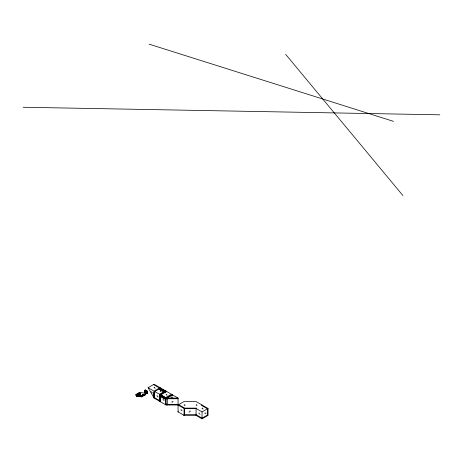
<?xml version="1.0" encoding="UTF-8"?>
<svg xmlns="http://www.w3.org/2000/svg" width="463" height="463" viewBox="0 0 463 463"><rect width="100%" height="100%" fill="white"/><g stroke="black" fill="none" stroke-linecap="round" stroke-linejoin="round"><path stroke-width="0.69" d="M144.815 391.6L145.26 391.646L145.168 392.89L144.878 391.223C146.401 390.436 144.884 395.454 145.637 391.704L145.347 390.789L144.815 391.6L145.457 392.254M178.07 411.925L178.07 398.082L154.098 384.238L148.102 387.699L154.098 398.082L166.084 405.003L178.07 405.003L184.066 401.543L196.057 401.543L208.043 408.459L208.043 415.386L202.047 418.847L196.057 415.386L184.066 415.386L178.07 411.925L178.07 411.231M184.066 414.692L184.066 415.386L184.066 408.464L178.07 405.003M145.394 392.612L144.85 391.484M146.806 393.428L146.181 393.544L146.511 393.376C146.649 393.643 145.92 388.723 146.991 391.669L146.806 393.428L146.921 391.189C146.597 391.044 146.042 390.263 147.13 391.044L146.887 393.886L146.713 392.364L146.864 393.417M145.301 391.883L145.208 391.461L145.585 393.064L145.66 390.668C144.931 389.95 144.821 390.002 145.532 391.385L145.613 390.633L145.347 390.789M144.896 391.085C144.919 390.037 145.48 392.358 145.035 390.361L145.365 390.575L145.399 390.199L145.428 390.546M145.544 392.161L145.353 391.686L145.498 393.156L145.405 392.78M145.197 392.572L145.168 392.89L145.26 391.646L144.925 391.611L145.127 392.068M144.954 391.71L144.954 390.975M146.974 392.022L146.8 392.259C145.932 392.184 147.518 393.11 146.887 393.886L146.974 392.022L146.412 391.212L146.69 393.44M144.942 391.669L145.012 391.061L145.255 391.721M146.476 390.922L146.736 390.54L146.314 390.789M146.273 391.698L146.331 391.2M146.684 390.847L146.586 390.587M145.266 390.28L144.861 390.436L145.59 391.252L145.122 391.142M145.532 391.385L145.66 390.668M146.58 392.265L146.511 393.376L146.482 392.798M146.673 392.566L146.835 392.115M146.389 390.737L146.609 390.841M145.469 390.697L145.116 389.956L145.365 390.575M145.052 390.431L145.203 389.95L145.052 390.431L145.399 390.39M147.118 391.843L147.373 391.53L146.921 391.189M146.927 392.202L146.36 391.964M146.43 390.772L146.638 390.656M146.742 390.726L146.991 391.669L147.251 391.328L146.893 391.565M146.482 393.226L146.181 393.44L146.661 393.33M141.614 396.832L145.44 394.673L144.745 393.18L139.571 392.381L135.781 394.569L136.475 396.062L141.649 396.86M135.891 394.806L139.681 392.618M136.006 395.055L139.797 392.867M136.122 395.298L139.913 393.11M136.238 395.547L140.029 393.359M136.353 395.796L140.139 393.608M136.475 396.062L140.254 393.857M140.37 394.106L138.003 395.159M138.593 395.443L140.486 394.349M138.703 395.691L140.602 394.598M138.819 395.94L140.717 394.846M140.833 395.095L138.935 396.189L136.793 395.859M154.81 387.288L154.098 387.699L155.151 388.312M141.03 395.35L139.062 396.461L138.368 394.968M139.34 396.478L141.232 395.385M139.548 396.507L141.441 395.414M139.751 396.542L141.649 395.448M139.959 396.571L141.857 395.477M140.167 396.606L142.06 395.512M140.376 396.641L142.268 395.541M140.578 396.669L142.477 395.576M140.787 396.704L142.685 395.61M140.995 396.733L142.888 395.639M141.203 396.768L143.096 395.674M141.406 396.797L143.304 395.703M160.088 387.699L154.098 391.16L154.098 398.082M165.488 391.16L163.989 392.022L163.989 391.681L159.191 388.908L159.191 389.256L160.69 388.393L165.488 391.16L165.488 390.813L159.492 394.273L159.492 401.195M160.806 390.749L160.088 391.16L161.147 391.773M166.686 391.507L160.088 395.315L166.084 398.77L178.07 398.77M160.991 396.525L160.69 396.698L165.488 399.465L165.783 399.291L165.783 397.561L160.991 394.794L160.991 396.525L165.783 399.291M166.796 394.21L166.084 394.621L167.143 395.228M160.69 400.501L160.088 400.848L153.496 397.046L153.496 392.543L154.098 392.89M160.69 401.195L160.088 401.543L160.088 394.621L166.084 391.16L166.084 391.854M172.676 394.968L167.282 398.082L167.282 405.003L166.686 404.656M171.021 397.538L172.08 396.93L172.792 397.341M184.778 404.593L184.066 405.003L185.125 405.611M196.769 404.593L196.057 405.003L197.111 405.611M202.053 404.998L201.451 405.345L207.447 408.806L207.447 415.039L202.047 418.153L196.057 414.692L196.653 414.344L184.668 414.344L184.668 408.117L178.672 404.656M202.759 408.053L202.047 408.464L203.107 409.072M184.066 408.464L196.057 408.464L202.047 411.925L208.043 408.459M206.104 413.042L205.045 413.656L205.045 412.828M178.07 398.082L166.084 398.082L148.102 387.699M173.203 401.543L172.08 401.543L172.08 402.636M178.07 404.309L167.282 404.309L166.686 403.962M184.668 408.117L196.653 408.117L196.057 408.464L196.057 415.386M188.939 411.925L190.061 411.925L190.061 410.826M23.15 107.248L439.85 114.824M146.73 391.64L146.372 390.836M142.812 394.297L145.376 394.696L142.853 394.273L143.547 395.767L140.955 395.367L139.571 392.381M142.87 394.418L145.226 394.783M142.922 394.534L145.075 394.87M142.98 394.655L144.919 394.956M143.009 394.713L144.844 394.997M143.061 394.835L144.693 395.089M143.119 394.956L144.543 395.176M143.177 395.072L144.392 395.263M143.2 395.136L144.317 395.304M143.258 395.252L144.167 395.39M143.31 395.373L144.016 395.483M143.368 395.489L143.86 395.57M143.397 395.552L143.785 395.61M137.852 395.246L138.495 395.344M137.702 395.333L138.553 395.466M137.552 395.419L138.605 395.587M137.47 395.466L138.634 395.645M137.32 395.552L138.692 395.767M137.17 395.639L138.744 395.882M137.019 395.726L138.802 396.004M136.944 395.772L138.831 396.062M136.643 395.946L138.941 396.305M136.487 396.033L138.993 396.421M146.707 391.096L146.354 391.004L146.487 390.569M144.896 390.789L145.237 390.882M149.109 44.153L393.562 121.375M153.496 384.585L165.488 391.507L165.488 392.196M159.191 389.256L163.989 392.022M200.109 414.263L199.049 413.656L199.049 412.828M166.686 398.429L167.282 398.77M151.042 391.704L152.096 392.311L152.096 393.139M158.149 396.959L157.096 396.351L157.096 395.529M164.145 400.42L163.086 399.812L163.086 398.99M182.127 410.803L181.068 410.195L181.068 409.373M154.098 396.351L154.694 396.698L154.694 391.507L160.69 388.046L160.69 388.393M146.424 392.774L146.568 392.317M146.956 393.527L147.072 393.359M285.671 54.356L402.955 195.612M145.37 391.276L145.035 390.361L145.174 390.957M145.081 390.986L144.965 390.674M144.925 391.611L145.191 392.74M146.412 391.212L146.603 391.727M145.463 391.108L145.671 391.739M146.441 391.999L146.534 392.497M146.8 392.259L146.864 392.711M145.492 392.288L145.532 392.751M147.153 391.657L147.165 392.138M202.047 411.925L202.047 418.847M172.08 395.315L172.08 394.621L166.084 398.082L166.084 405.003M171.478 394.968L171.478 394.273L165.488 397.734L165.488 404.656M160.69 394.968L160.69 401.89"/></g></svg>
